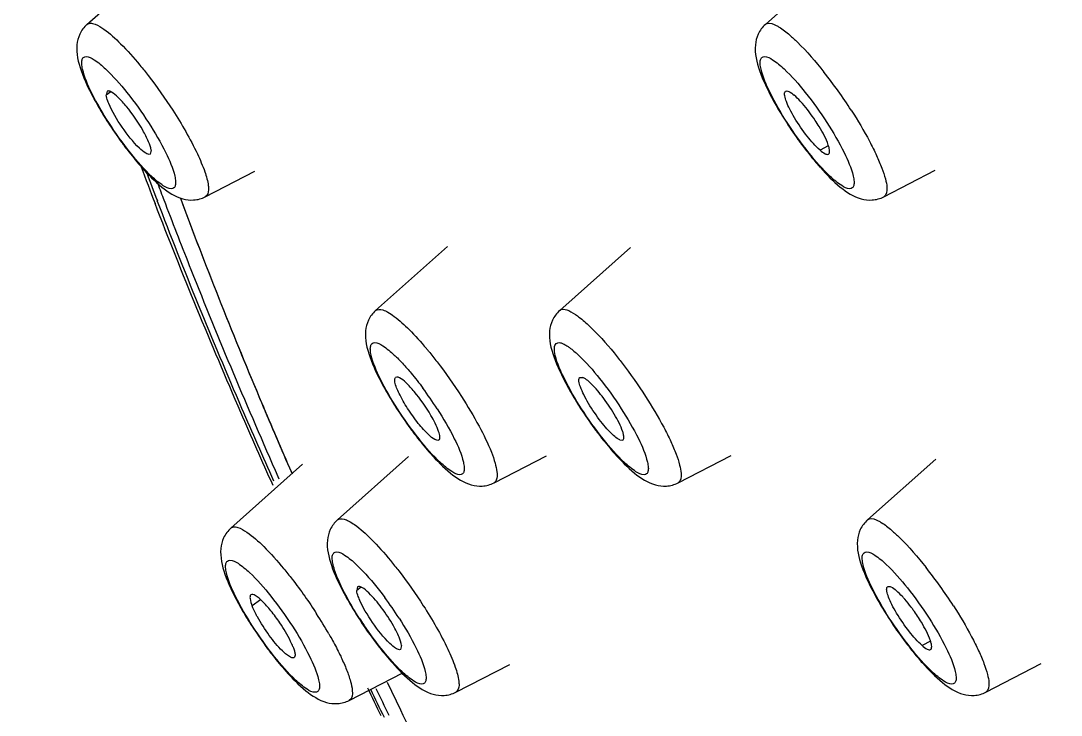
# Model space of a CAD drawing. Extents: x 11391 to 14551, y -233 to 2082.
# Drawn here: x 13433.26 to 13445.55, y 921.66 to 929.86 of the extents above; entities that cross this region are included whole.
import ezdxf

# ---------------------------------------------------------------- set-up
doc = ezdxf.new("R2010")
doc.units = 0
doc.header["$LTSCALE"] = 10
doc.header["$MEASUREMENT"] = 0
doc.layers.get('0').update_dxf_attribs({"linetype": 'CONTINUOUS'})

msp = doc.modelspace()

# ---------------------------------------------------------------- linework, layer by layer
at = {"color": 7, "linetype": 'Continuous'}
for p, q in [((13434.044, 929.819), (13434.929, 930.606)), ((13442.058, 929.819), (13442.899, 930.567)), ((13434.281, 929.029), (13434.271, 928.984)), ((13434.802, 928.335), (13434.789, 928.287)), ((13443.456, 927.784), (13444.063, 928.097)), ((13435.442, 927.784), (13436.026, 928.085)), ((13438.302, 927.196), (13437.452, 926.439)), ((13439.628, 926.44), (13440.465, 927.185)), ((13439.865, 925.651), (13439.902, 925.65)), ((13438.203, 924.912), (13438.198, 924.909)), ((13440.338, 924.912), (13440.372, 924.909)), ((13437.003, 923.968), (13437.842, 924.715)), ((13438.852, 924.406), (13439.471, 924.726)), ((13441.026, 924.406), (13441.652, 924.729)), ((13443.264, 923.968), (13444.07, 924.686)), ((13435.743, 923.871), (13436.591, 924.625)), ((13436.471, 924.508), (13436.439, 924.58)), ((13437.24, 923.179), (13437.23, 923.133)), ((13437.761, 922.484), (13437.748, 922.437)), ((13438.401, 921.933), (13439.037, 922.262)), ((13444.662, 921.933), (13445.314, 922.271)), ((13437.142, 921.837), (13437.773, 922.163)), ((13437.591, 922.051), (13437.746, 921.725))]:
    msp.add_line(p, q, dxfattribs=at)
at = {"color": 9, "linetype": 'Continuous'}
for p, q in [((13434.324, 929.022), (13434.271, 928.984)), ((13442.801, 928.387), (13442.703, 928.335)), ((13434.945, 927.766), (13434.97, 927.699)), ((13435.176, 927.697), (13435.152, 927.764)), ((13436.3, 924.48), (13436.312, 924.453)), ((13438.864, 924.414), (13438.852, 924.406)), ((13437.282, 923.172), (13437.23, 923.133)), ((13436.093, 923.024), (13435.994, 922.953)), ((13444.007, 922.537), (13443.909, 922.484))]:
    msp.add_line(p, q, dxfattribs=at)
at = {"color": 7, "linetype": 'Continuous'}
for centre, radius, start, end in [((13433.427, 891.854), 56.797, 15.2875, 81.3886), ((13437.238, 930.618), 3.535, 208.3333, 208.8576), ((13445.383, 930.689), 3.684, 208.3494, 209.7222), ((13445.915, 930.994), 4.297, 209.7352, 212.8515), ((13438.299, 931.246), 4.768, 212.8006, 216.1477), ((13446.313, 931.246), 4.768, 212.8006, 216.1477), ((13438.183, 931.159), 4.623, 216.137, 216.9614), ((13446.196, 931.159), 4.623, 216.137, 216.9614), ((13445.894, 930.93), 4.243, 216.9378, 219.1818), ((13445.291, 930.435), 3.464, 219.1372, 221.7431), ((13487.111, 947.905), 56.031, 200.657, 201.1335), ((13441.709, 927.868), 4.768, 212.8006, 216.1477), ((13443.883, 927.868), 4.768, 212.8006, 216.1477), ((13441.592, 927.781), 4.623, 216.137, 216.9614), ((13443.766, 927.781), 4.623, 216.137, 216.9614), ((13440.055, 924.69), 3.373, 207.9439, 208.3252), ((13440.196, 924.767), 3.534, 208.3263, 208.8577), ((13446.589, 924.839), 3.684, 208.3496, 209.7222), ((13439.124, 924.772), 3.747, 208.3464, 210.1168), ((13447.121, 925.144), 4.297, 209.7352, 212.8515), ((13439.683, 925.097), 4.394, 210.1243, 212.8229), ((13441.258, 925.395), 4.768, 212.8006, 216.1477), ((13447.519, 925.395), 4.768, 212.8006, 216.1477), ((13442.1, 921.67), 2.104, 31.1666, 35.8829), ((13439.999, 925.299), 4.768, 212.8006, 216.1477), ((13441.141, 925.309), 4.623, 216.137, 216.9614), ((13447.402, 925.309), 4.623, 216.137, 216.9614), ((13439.882, 925.212), 4.623, 216.137, 216.9614), ((13447.1, 925.079), 4.243, 216.9378, 219.1818), ((13446.497, 924.585), 3.464, 219.1372, 221.7431), ((13528.002, 965.8), 100.68, 205.79743, 206.00555), ((13564.631, 982.042), 140.492, 205.42514, 206.34238)]:
    msp.add_arc(centre, radius, start, end, dxfattribs=at)
at = {"color": 9, "linetype": 'Continuous'}
for centre, radius, start, end in [((13438.263, 925.713), 5.717, 32.74, 38.3066), ((13485.537, 947.119), 54.243, 200.5551, 200.9365), ((13484.709, 946.623), 53.217, 200.523, 200.753), ((13434.576, 923.064), 4.545, 39.5685, 40.1004), ((13434.443, 922.873), 4.445, 32.7897, 36.6135), ((13439.469, 919.863), 5.717, 32.74, 38.3066), ((13433.993, 920.401), 4.445, 32.7897, 36.6204), ((13432.182, 919.909), 5.443, 29.8842, 32.8068), ((13440.973, 925.201), 4.417, 212.797, 214.0469), ((13526.815, 965.102), 99.282, 205.75045, 205.96323), ((13525.605, 964.366), 97.81, 205.68165, 205.88729)]:
    msp.add_arc(centre, radius, start, end, dxfattribs=at)
for points, knots in [([(13441.932, 948.011), (13442.345, 947.949), (13443.246, 947.685), (13444.644, 947.023), (13446.214, 946.061), (13447.943, 944.805), (13449.818, 943.265), (13452.611, 940.738), (13456.316, 936.958), (13460.875, 931.752), (13465.557, 925.877), (13470.191, 919.542), (13473.16, 915.131), (13474.606, 912.887)], [0, 0, 0, 0, 0.025797, 0.057454, 0.095279, 0.139279, 0.189273, 0.244959, 0.371733, 0.515653, 0.671935, 0.835248, 1, 1, 1, 1]), ([(13439.318, 947.414), (13439.456, 947.494), (13439.765, 947.623), (13440.283, 947.708), (13440.862, 947.691), (13441.767, 947.524), (13443.051, 947.035), (13444.724, 946.104), (13446.604, 944.804), (13448.67, 943.144), (13450.901, 941.143), (13454.194, 937.917), (13458.505, 933.192), (13463.719, 926.813), (13468.924, 919.799), (13472.258, 914.871), (13473.88, 912.353)], [0, 0, 0, 0, 0.009456, 0.019614, 0.030898, 0.043615, 0.074036, 0.11174, 0.156896, 0.209337, 0.268692, 0.334441, 0.48249, 0.647493, 0.822493, 1, 1, 1, 1]), ([(13451.667, 925.812), (13450.581, 927.079), (13448.468, 929.451), (13445.331, 932.667), (13442.433, 935.314), (13440.16, 937.09), (13438.5, 938.157), (13437.424, 938.737), (13436.449, 939.141), (13435.578, 939.368), (13434.811, 939.414), (13434.147, 939.265), (13433.608, 938.909), (13433.362, 938.563), (13433.262, 938.373)], [0, 0, 0, 0, 0.208858, 0.397466, 0.562068, 0.699724, 0.757874, 0.808779, 0.852571, 0.889653, 0.920894, 0.947914, 0.973261, 1, 1, 1, 1]), ([(13436.152, 938.435), (13436.608, 938.305), (13437.592, 937.897), (13439.111, 937.015), (13440.809, 935.808), (13442.669, 934.286), (13444.672, 932.464), (13447.616, 929.549), (13449.791, 927.146), (13451.252, 925.448)], [0, 0, 0, 0, 0.07085, 0.158031, 0.261757, 0.381583, 0.516622, 0.665691, 1, 1, 1, 1]), ([(13451.21, 925.41), (13449.742, 927.113), (13447.557, 929.521), (13444.599, 932.436), (13442.593, 934.248), (13440.734, 935.753), (13439.042, 936.935), (13437.535, 937.785), (13436.56, 938.165), (13436.11, 938.278)], [0, 0, 0, 0, 0.336751, 0.486483, 0.621756, 0.741365, 0.844421, 0.930521, 1, 1, 1, 1]), ([(13444.598, 932.112), (13445.571, 931.201), (13447.563, 929.213), (13449.461, 927.136), (13450.439, 926.025)], [0, 0, 0, 0, 0.473737, 1, 1, 1, 1]), ([(13434.044, 929.819), (13434.048, 929.822), (13434.068, 929.835), (13434.093, 929.834), (13434.111, 929.83)], [0, 0, 0, 0, 0.223444, 1, 1, 1, 1]), ([(13434.111, 929.83), (13434.121, 929.828), (13434.169, 929.813), (13434.212, 929.785), (13434.245, 929.762)], [0, 0, 0, 0, 0.197727, 1, 1, 1, 1]), ([(13442.058, 929.819), (13442.064, 929.824), (13442.105, 929.845), (13442.153, 929.824), (13442.186, 929.807)], [0, 0, 0, 0, 0.19047, 1, 1, 1, 1]), ([(13434.245, 929.762), (13434.316, 929.712), (13434.464, 929.576), (13434.597, 929.426), (13434.669, 929.339)], [0, 0, 0, 0, 0.432485, 1, 1, 1, 1]), ([(13442.186, 929.807), (13442.198, 929.801), (13442.254, 929.769), (13442.305, 929.729), (13442.343, 929.695)], [0, 0, 0, 0, 0.208817, 1, 1, 1, 1]), ([(13442.343, 929.695), (13442.375, 929.668), (13442.521, 929.532), (13442.652, 929.38), (13442.749, 929.257)], [0, 0, 0, 0, 0.211162, 1, 1, 1, 1]), ([(13433.992, 929.29), (13433.987, 929.311), (13433.981, 929.348), (13433.981, 929.396), (13433.999, 929.432), (13434.022, 929.439), (13434.033, 929.439)], [0, 0, 0, 0, 0.365219, 0.631331, 0.820703, 1, 1, 1, 1]), ([(13434.033, 929.439), (13434.067, 929.44), (13434.153, 929.391), (13434.222, 929.333), (13434.264, 929.293)], [0, 0, 0, 0, 0.371508, 1, 1, 1, 1]), ([(13434.669, 929.339), (13434.703, 929.298), (13434.84, 929.126), (13434.967, 928.945), (13435.058, 928.805)], [0, 0, 0, 0, 0.241305, 1, 1, 1, 1]), ([(13442.006, 929.29), (13442.001, 929.311), (13441.994, 929.348), (13441.995, 929.396), (13442.013, 929.433), (13442.036, 929.439), (13442.047, 929.439)], [0, 0, 0, 0, 0.365131, 0.631135, 0.820486, 1, 1, 1, 1]), ([(13442.047, 929.439), (13442.081, 929.44), (13442.167, 929.391), (13442.236, 929.333), (13442.278, 929.293)], [0, 0, 0, 0, 0.371634, 1, 1, 1, 1]), ([(13434.302, 928.659), (13434.228, 928.773), (13434.111, 928.976), (13434.014, 929.193), (13433.992, 929.29)], [0, 0, 0, 0, 0.578658, 1, 1, 1, 1]), ([(13434.264, 929.293), (13434.355, 929.208), (13434.534, 929.003), (13434.692, 928.782), (13434.771, 928.659)], [0, 0, 0, 0, 0.46033, 1, 1, 1, 1]), ([(13442.315, 928.659), (13442.242, 928.773), (13442.124, 928.977), (13442.028, 929.194), (13442.006, 929.29)], [0, 0, 0, 0, 0.578747, 1, 1, 1, 1]), ([(13442.278, 929.293), (13442.369, 929.208), (13442.548, 929.003), (13442.706, 928.782), (13442.785, 928.659)], [0, 0, 0, 0, 0.460312, 1, 1, 1, 1]), ([(13435.058, 928.805), (13435.164, 928.64), (13435.303, 928.402), (13435.433, 928.099), (13435.47, 927.97), (13435.477, 927.915)], [0, 0, 0, 0, 0.596653, 0.829623, 1, 1, 1, 1]), ([(13443.072, 928.805), (13443.148, 928.686), (13443.253, 928.511), (13443.369, 928.279), (13443.432, 928.132), (13443.474, 928.003), (13443.499, 927.895), (13443.49, 927.801), (13443.456, 927.784)], [0, 0, 0, 0, 0.376852, 0.543141, 0.687778, 0.806865, 0.897772, 1, 1, 1, 1]), ([(13434.81, 928.023), (13434.719, 928.108), (13434.54, 928.314), (13434.381, 928.536), (13434.302, 928.659)], [0, 0, 0, 0, 0.459871, 1, 1, 1, 1]), ([(13434.771, 928.659), (13434.845, 928.544), (13434.963, 928.341), (13435.059, 928.123), (13435.081, 928.026)], [0, 0, 0, 0, 0.579316, 1, 1, 1, 1]), ([(13442.823, 928.024), (13442.732, 928.11), (13442.553, 928.315), (13442.395, 928.536), (13442.315, 928.659)], [0, 0, 0, 0, 0.460287, 1, 1, 1, 1]), ([(13442.785, 928.659), (13442.858, 928.545), (13442.976, 928.342), (13443.072, 928.126), (13443.094, 928.029)], [0, 0, 0, 0, 0.578288, 1, 1, 1, 1]), ([(13435.041, 927.879), (13435.007, 927.878), (13434.921, 927.926), (13434.852, 927.983), (13434.81, 928.023)], [0, 0, 0, 0, 0.371292, 1, 1, 1, 1]), ([(13435.081, 928.026), (13435.086, 928.006), (13435.092, 927.969), (13435.091, 927.921), (13435.074, 927.886), (13435.051, 927.879), (13435.041, 927.879)], [0, 0, 0, 0, 0.364385, 0.630372, 0.820329, 1, 1, 1, 1]), ([(13443.055, 927.879), (13443.02, 927.878), (13442.934, 927.926), (13442.865, 927.985), (13442.823, 928.024)], [0, 0, 0, 0, 0.370657, 1, 1, 1, 1]), ([(13443.094, 928.029), (13443.099, 928.008), (13443.106, 927.971), (13443.105, 927.923), (13443.088, 927.886), (13443.065, 927.879), (13443.055, 927.879)], [0, 0, 0, 0, 0.365536, 0.632271, 0.821918, 1, 1, 1, 1]), ([(13435.477, 927.915), (13435.479, 927.899), (13435.483, 927.855), (13435.469, 927.798), (13435.442, 927.784)], [0, 0, 0, 0, 0.343028, 1, 1, 1, 1]), ([(13436.25, 924.427), (13436.123, 924.712), (13435.643, 925.807), (13435.19, 926.912), (13434.875, 927.737)], [0, 0, 0, 0, 0.261354, 1, 1, 1, 1]), ([(13434.97, 927.699), (13435.069, 927.44), (13435.49, 926.358), (13435.942, 925.289), (13436.3, 924.48)], [0, 0, 0, 0, 0.238537, 1, 1, 1, 1]), ([(13436.463, 924.526), (13436.343, 924.799), (13435.894, 925.848), (13435.47, 926.908), (13435.176, 927.697)], [0, 0, 0, 0, 0.261766, 1, 1, 1, 1]), ([(13437.453, 926.44), (13437.474, 926.459), (13437.536, 926.454), (13437.605, 926.418), (13437.649, 926.388), (13437.672, 926.371)], [0, 0, 0, 0, 0.3511, 0.633743, 1, 1, 1, 1]), ([(13437.672, 926.371), (13437.736, 926.324), (13437.868, 926.202), (13437.988, 926.069), (13438.053, 925.992)], [0, 0, 0, 0, 0.439551, 1, 1, 1, 1]), ([(13439.628, 926.44), (13439.633, 926.445), (13439.666, 926.464), (13439.707, 926.451), (13439.734, 926.439)], [0, 0, 0, 0, 0.201377, 1, 1, 1, 1]), ([(13439.734, 926.439), (13439.771, 926.423), (13439.853, 926.37), (13440.04, 926.209), (13440.176, 926.055), (13440.271, 925.939)], [0, 0, 0, 0, 0.166105, 0.39396, 1, 1, 1, 1]), ([(13437.401, 925.912), (13437.396, 925.933), (13437.39, 925.969), (13437.391, 926.018), (13437.408, 926.054), (13437.432, 926.061), (13437.442, 926.061)], [0, 0, 0, 0, 0.365219, 0.631331, 0.820703, 1, 1, 1, 1]), ([(13437.442, 926.061), (13437.476, 926.062), (13437.563, 926.013), (13437.631, 925.955), (13437.674, 925.915)], [0, 0, 0, 0, 0.371508, 1, 1, 1, 1]), ([(13439.576, 925.911), (13439.569, 925.94), (13439.559, 925.986), (13439.574, 926.048), (13439.609, 926.063), (13439.639, 926.06), (13439.674, 926.047), (13439.698, 926.033), (13439.712, 926.025)], [0, 0, 0, 0, 0.322668, 0.51674, 0.599826, 0.700959, 0.83281, 1, 1, 1, 1]), ([(13439.712, 926.025), (13439.722, 926.018), (13439.77, 925.985), (13439.814, 925.947), (13439.848, 925.916)], [0, 0, 0, 0, 0.21242, 1, 1, 1, 1]), ([(13437.711, 925.281), (13437.637, 925.395), (13437.52, 925.598), (13437.424, 925.815), (13437.401, 925.912)], [0, 0, 0, 0, 0.578658, 1, 1, 1, 1]), ([(13437.674, 925.915), (13437.686, 925.904), (13437.739, 925.852), (13437.789, 925.798), (13437.826, 925.755)], [0, 0, 0, 0, 0.229446, 1, 1, 1, 1]), ([(13438.08, 925.959), (13438.113, 925.918), (13438.25, 925.747), (13438.377, 925.567), (13438.467, 925.427)], [0, 0, 0, 0, 0.241368, 1, 1, 1, 1]), ([(13439.885, 925.281), (13439.812, 925.395), (13439.695, 925.598), (13439.598, 925.814), (13439.576, 925.911)], [0, 0, 0, 0, 0.578288, 1, 1, 1, 1]), ([(13439.848, 925.916), (13439.939, 925.83), (13440.118, 925.625), (13440.276, 925.404), (13440.355, 925.281)], [0, 0, 0, 0, 0.460287, 1, 1, 1, 1]), ([(13440.271, 925.939), (13440.303, 925.899), (13440.434, 925.734), (13440.555, 925.561), (13440.642, 925.427)], [0, 0, 0, 0, 0.242369, 1, 1, 1, 1]), ([(13437.826, 925.755), (13437.842, 925.738), (13437.906, 925.663), (13437.967, 925.585), (13438.012, 925.525)], [0, 0, 0, 0, 0.23837, 1, 1, 1, 1]), ([(13438.467, 925.427), (13438.541, 925.312), (13438.669, 925.097), (13438.799, 924.832), (13438.864, 924.649), (13438.888, 924.546), (13438.892, 924.469), (13438.877, 924.426), (13438.864, 924.414)], [0, 0, 0, 0, 0.365895, 0.671925, 0.791951, 0.886107, 0.953962, 1, 1, 1, 1]), ([(13440.642, 925.427), (13440.718, 925.308), (13440.823, 925.133), (13440.939, 924.901), (13441.002, 924.754), (13441.044, 924.625), (13441.069, 924.517), (13441.06, 924.423), (13441.026, 924.406)], [0, 0, 0, 0, 0.376851, 0.543135, 0.687782, 0.80686, 0.89777, 1, 1, 1, 1]), ([(13438.218, 924.646), (13438.127, 924.732), (13437.948, 924.937), (13437.79, 925.158), (13437.711, 925.281)], [0, 0, 0, 0, 0.460312, 1, 1, 1, 1]), ([(13438.18, 925.281), (13438.254, 925.167), (13438.372, 924.963), (13438.468, 924.746), (13438.49, 924.65)], [0, 0, 0, 0, 0.578747, 1, 1, 1, 1]), ([(13440.393, 924.646), (13440.302, 924.732), (13440.123, 924.937), (13439.965, 925.158), (13439.885, 925.281)], [0, 0, 0, 0, 0.460287, 1, 1, 1, 1]), ([(13440.355, 925.281), (13440.428, 925.167), (13440.546, 924.964), (13440.642, 924.747), (13440.664, 924.651)], [0, 0, 0, 0, 0.578288, 1, 1, 1, 1]), ([(13438.49, 924.65), (13438.495, 924.629), (13438.501, 924.592), (13438.501, 924.543), (13438.483, 924.507), (13438.46, 924.501), (13438.449, 924.501)], [0, 0, 0, 0, 0.365131, 0.631135, 0.820486, 1, 1, 1, 1]), ([(13440.664, 924.651), (13440.669, 924.63), (13440.676, 924.593), (13440.675, 924.544), (13440.658, 924.508), (13440.635, 924.501), (13440.625, 924.501)], [0, 0, 0, 0, 0.365536, 0.632271, 0.821918, 1, 1, 1, 1]), ([(13438.449, 924.501), (13438.415, 924.5), (13438.329, 924.549), (13438.26, 924.607), (13438.218, 924.646)], [0, 0, 0, 0, 0.371634, 1, 1, 1, 1]), ([(13440.625, 924.501), (13440.59, 924.5), (13440.504, 924.548), (13440.435, 924.606), (13440.393, 924.646)], [0, 0, 0, 0, 0.370657, 1, 1, 1, 1]), ([(13437.003, 923.968), (13437.022, 923.986), (13437.078, 923.983), (13437.142, 923.952), (13437.183, 923.927), (13437.204, 923.912)], [0, 0, 0, 0, 0.357859, 0.638307, 1, 1, 1, 1]), ([(13443.264, 923.968), (13443.27, 923.974), (13443.311, 923.995), (13443.359, 923.973), (13443.391, 923.957)], [0, 0, 0, 0, 0.19047, 1, 1, 1, 1]), ([(13443.391, 923.957), (13443.403, 923.951), (13443.46, 923.919), (13443.511, 923.878), (13443.549, 923.845)], [0, 0, 0, 0, 0.208817, 1, 1, 1, 1]), ([(13435.743, 923.871), (13435.747, 923.874), (13435.763, 923.886), (13435.785, 923.887), (13435.8, 923.885)], [0, 0, 0, 0, 0.230019, 1, 1, 1, 1]), ([(13435.8, 923.885), (13435.809, 923.884), (13435.857, 923.872), (13435.899, 923.846), (13435.931, 923.824)], [0, 0, 0, 0, 0.194816, 1, 1, 1, 1]), ([(13435.931, 923.824), (13436.004, 923.775), (13436.156, 923.636), (13436.293, 923.483), (13436.367, 923.393)], [0, 0, 0, 0, 0.428307, 1, 1, 1, 1]), ([(13437.204, 923.912), (13437.275, 923.862), (13437.423, 923.726), (13437.555, 923.576), (13437.628, 923.489)], [0, 0, 0, 0, 0.432502, 1, 1, 1, 1]), ([(13443.549, 923.845), (13443.581, 923.818), (13443.727, 923.682), (13443.858, 923.53), (13443.955, 923.406)], [0, 0, 0, 0, 0.211161, 1, 1, 1, 1]), ([(13436.951, 923.44), (13436.946, 923.461), (13436.94, 923.497), (13436.94, 923.546), (13436.958, 923.582), (13436.981, 923.589), (13436.992, 923.589)], [0, 0, 0, 0, 0.365131, 0.631135, 0.820486, 1, 1, 1, 1]), ([(13436.992, 923.589), (13437.026, 923.589), (13437.112, 923.541), (13437.181, 923.483), (13437.223, 923.443)], [0, 0, 0, 0, 0.371634, 1, 1, 1, 1]), ([(13443.212, 923.439), (13443.207, 923.46), (13443.2, 923.497), (13443.201, 923.546), (13443.219, 923.582), (13443.242, 923.589), (13443.252, 923.589)], [0, 0, 0, 0, 0.365219, 0.631331, 0.820703, 1, 1, 1, 1]), ([(13443.252, 923.589), (13443.287, 923.589), (13443.373, 923.541), (13443.442, 923.483), (13443.484, 923.443)], [0, 0, 0, 0, 0.371508, 1, 1, 1, 1]), ([(13435.691, 923.343), (13435.686, 923.364), (13435.68, 923.401), (13435.681, 923.449), (13435.698, 923.485), (13435.722, 923.492), (13435.732, 923.492)], [0, 0, 0, 0, 0.365131, 0.631135, 0.820486, 1, 1, 1, 1]), ([(13435.732, 923.492), (13435.766, 923.493), (13435.853, 923.444), (13435.921, 923.386), (13435.964, 923.346)], [0, 0, 0, 0, 0.371634, 1, 1, 1, 1]), ([(13437.116, 923.052), (13437.077, 923.122), (13437.014, 923.248), (13436.964, 923.381), (13436.951, 923.44)], [0, 0, 0, 0, 0.570203, 1, 1, 1, 1]), ([(13437.223, 923.443), (13437.25, 923.417), (13437.372, 923.295), (13437.48, 923.161), (13437.561, 923.053)], [0, 0, 0, 0, 0.217191, 1, 1, 1, 1]), ([(13437.628, 923.489), (13437.662, 923.448), (13437.799, 923.276), (13437.926, 923.095), (13438.017, 922.955)], [0, 0, 0, 0, 0.241287, 1, 1, 1, 1]), ([(13443.521, 922.809), (13443.448, 922.923), (13443.33, 923.126), (13443.234, 923.343), (13443.212, 923.439)], [0, 0, 0, 0, 0.578658, 1, 1, 1, 1]), ([(13443.484, 923.443), (13443.575, 923.358), (13443.754, 923.152), (13443.912, 922.932), (13443.991, 922.809)], [0, 0, 0, 0, 0.46033, 1, 1, 1, 1]), ([(13436.001, 922.712), (13435.927, 922.826), (13435.81, 923.029), (13435.713, 923.246), (13435.691, 923.343)], [0, 0, 0, 0, 0.578747, 1, 1, 1, 1]), ([(13435.964, 923.346), (13436.055, 923.261), (13436.233, 923.056), (13436.391, 922.835), (13436.471, 922.712)], [0, 0, 0, 0, 0.460312, 1, 1, 1, 1]), ([(13436.367, 923.393), (13436.401, 923.352), (13436.539, 923.18), (13436.667, 922.999), (13436.757, 922.858)], [0, 0, 0, 0, 0.241222, 1, 1, 1, 1]), ([(13437.261, 922.809), (13437.247, 922.829), (13437.197, 922.909), (13437.149, 922.99), (13437.116, 923.052)], [0, 0, 0, 0, 0.257393, 1, 1, 1, 1]), ([(13438.017, 922.955), (13438.123, 922.789), (13438.262, 922.552), (13438.391, 922.249), (13438.429, 922.12), (13438.436, 922.064)], [0, 0, 0, 0, 0.596653, 0.829624, 1, 1, 1, 1]), ([(13444.278, 922.955), (13444.354, 922.836), (13444.459, 922.66), (13444.575, 922.429), (13444.638, 922.281), (13444.68, 922.152), (13444.705, 922.045), (13444.696, 921.951), (13444.662, 921.933)], [0, 0, 0, 0, 0.376852, 0.543141, 0.687778, 0.806865, 0.897772, 1, 1, 1, 1]), ([(13437.73, 922.809), (13437.804, 922.694), (13437.921, 922.491), (13438.018, 922.274), (13438.04, 922.178)], [0, 0, 0, 0, 0.578747, 1, 1, 1, 1]), ([(13444.028, 922.174), (13443.937, 922.26), (13443.759, 922.465), (13443.601, 922.686), (13443.521, 922.809)], [0, 0, 0, 0, 0.46033, 1, 1, 1, 1]), ([(13443.991, 922.809), (13444.064, 922.694), (13444.182, 922.491), (13444.278, 922.274), (13444.301, 922.178)], [0, 0, 0, 0, 0.578658, 1, 1, 1, 1]), ([(13436.508, 922.077), (13436.417, 922.163), (13436.238, 922.368), (13436.08, 922.589), (13436.001, 922.712)], [0, 0, 0, 0, 0.460312, 1, 1, 1, 1]), ([(13436.471, 922.712), (13436.544, 922.598), (13436.662, 922.394), (13436.758, 922.177), (13436.78, 922.081)], [0, 0, 0, 0, 0.578747, 1, 1, 1, 1]), ([(13437.767, 922.174), (13437.687, 922.249), (13437.528, 922.429), (13437.386, 922.621), (13437.314, 922.728)], [0, 0, 0, 0, 0.458693, 1, 1, 1, 1]), ([(13436.902, 922.621), (13436.913, 922.602), (13436.954, 922.528), (13436.994, 922.453), (13437.022, 922.396)], [0, 0, 0, 0, 0.260711, 1, 1, 1, 1]), ([(13437.022, 922.396), (13437.03, 922.379), (13437.062, 922.313), (13437.091, 922.247), (13437.111, 922.197)], [0, 0, 0, 0, 0.267639, 1, 1, 1, 1]), ([(13437.111, 922.197), (13437.128, 922.152), (13437.156, 922.07), (13437.184, 921.956), (13437.178, 921.855), (13437.142, 921.837)], [0, 0, 0, 0, 0.382944, 0.676059, 1, 1, 1, 1]), ([(13436.739, 921.932), (13436.705, 921.931), (13436.619, 921.98), (13436.55, 922.038), (13436.508, 922.077)], [0, 0, 0, 0, 0.371634, 1, 1, 1, 1]), ([(13436.78, 922.081), (13436.785, 922.06), (13436.792, 922.023), (13436.791, 921.975), (13436.773, 921.938), (13436.75, 921.932), (13436.739, 921.932)], [0, 0, 0, 0, 0.365131, 0.631135, 0.820486, 1, 1, 1, 1]), ([(13437.999, 922.028), (13437.965, 922.028), (13437.878, 922.076), (13437.81, 922.135), (13437.767, 922.174)], [0, 0, 0, 0, 0.371634, 1, 1, 1, 1]), ([(13438.04, 922.178), (13438.045, 922.157), (13438.051, 922.12), (13438.05, 922.071), (13438.033, 922.035), (13438.009, 922.029), (13437.999, 922.028)], [0, 0, 0, 0, 0.365131, 0.631135, 0.820486, 1, 1, 1, 1]), ([(13444.26, 922.028), (13444.225, 922.028), (13444.139, 922.076), (13444.07, 922.135), (13444.028, 922.174)], [0, 0, 0, 0, 0.371508, 1, 1, 1, 1]), ([(13444.301, 922.178), (13444.305, 922.157), (13444.312, 922.12), (13444.311, 922.071), (13444.294, 922.035), (13444.27, 922.029), (13444.26, 922.028)], [0, 0, 0, 0, 0.365219, 0.631331, 0.820703, 1, 1, 1, 1]), ([(13438.436, 922.064), (13438.438, 922.048), (13438.442, 922.004), (13438.428, 921.947), (13438.401, 921.933)], [0, 0, 0, 0, 0.343027, 1, 1, 1, 1])]:
    msp.add_open_spline(points, degree=3, knots=knots, dxfattribs=at)
at = {"color": 7, "linetype": 'Continuous'}
for points, knots in [([(13436.099, 938.194), (13436.527, 938.105), (13437.47, 937.764), (13438.943, 936.961), (13440.623, 935.809), (13442.485, 934.319), (13444.506, 932.507), (13447.5, 929.568), (13449.712, 927.133), (13451.2, 925.408)], [0, 0, 0, 0, 0.065562, 0.149211, 0.251204, 0.370773, 0.506885, 0.658224, 1, 1, 1, 1]), ([(13434.044, 929.819), (13434.008, 929.787), (13433.952, 929.711), (13433.93, 929.62), (13433.925, 929.577)], [0, 0, 0, 0, 0.523602, 1, 1, 1, 1]), ([(13442.058, 929.819), (13442.022, 929.787), (13441.966, 929.711), (13441.943, 929.62), (13441.939, 929.577)], [0, 0, 0, 0, 0.523602, 1, 1, 1, 1]), ([(13433.925, 929.577), (13433.916, 929.476), (13433.97, 929.249), (13434.069, 929.048), (13434.127, 928.94)], [0, 0, 0, 0, 0.453708, 1, 1, 1, 1]), ([(13441.939, 929.577), (13441.929, 929.476), (13441.984, 929.249), (13442.083, 929.048), (13442.141, 928.94)], [0, 0, 0, 0, 0.453687, 1, 1, 1, 1]), ([(13434.301, 928.886), (13434.297, 928.895), (13434.284, 928.927), (13434.274, 928.96), (13434.271, 928.984)], [0, 0, 0, 0, 0.299301, 1, 1, 1, 1]), ([(13434.332, 929.021), (13434.327, 929.024), (13434.312, 929.032), (13434.29, 929.036), (13434.281, 929.029)], [0, 0, 0, 0, 0.344193, 1, 1, 1, 1]), ([(13434.704, 928.569), (13434.648, 928.668), (13434.555, 928.803), (13434.424, 928.948), (13434.362, 929.004), (13434.332, 929.021)], [0, 0, 0, 0, 0.57857, 0.826183, 1, 1, 1, 1]), ([(13442.402, 928.717), (13442.382, 928.75), (13442.347, 928.812), (13442.307, 928.899), (13442.287, 928.966), (13442.282, 929.006), (13442.288, 929.019)], [0, 0, 0, 0, 0.356583, 0.651533, 0.867974, 1, 1, 1, 1]), ([(13442.295, 929.029), (13442.305, 929.037), (13442.351, 929.024), (13442.378, 929), (13442.398, 928.983)], [0, 0, 0, 0, 0.336595, 1, 1, 1, 1]), ([(13442.494, 928.885), (13442.486, 928.895), (13442.455, 928.929), (13442.423, 928.962), (13442.398, 928.983)], [0, 0, 0, 0, 0.278515, 1, 1, 1, 1]), ([(13434.142, 928.911), (13434.154, 928.891), (13434.201, 928.807), (13434.252, 928.724), (13434.291, 928.663)], [0, 0, 0, 0, 0.243148, 1, 1, 1, 1]), ([(13434.663, 928.359), (13434.585, 928.433), (13434.454, 928.603), (13434.342, 928.787), (13434.301, 928.886)], [0, 0, 0, 0, 0.499372, 1, 1, 1, 1]), ([(13442.692, 928.612), (13442.677, 928.637), (13442.617, 928.732), (13442.549, 928.822), (13442.494, 928.885)], [0, 0, 0, 0, 0.254305, 1, 1, 1, 1]), ([(13442.703, 928.335), (13442.647, 928.383), (13442.54, 928.507), (13442.447, 928.641), (13442.402, 928.717)], [0, 0, 0, 0, 0.454363, 1, 1, 1, 1]), ([(13442.803, 928.287), (13442.814, 928.293), (13442.818, 928.322), (13442.812, 928.357), (13442.782, 928.46), (13442.734, 928.543), (13442.692, 928.612)], [0, 0, 0, 0, 0.104709, 0.194941, 0.312003, 1, 1, 1, 1]), ([(13434.802, 928.335), (13434.797, 928.369), (13434.767, 928.45), (13434.729, 928.525), (13434.704, 928.569)], [0, 0, 0, 0, 0.4085, 1, 1, 1, 1]), ([(13434.488, 928.38), (13434.505, 928.357), (13434.571, 928.272), (13434.64, 928.189), (13434.693, 928.129)], [0, 0, 0, 0, 0.259605, 1, 1, 1, 1]), ([(13434.789, 928.287), (13434.774, 928.28), (13434.72, 928.306), (13434.687, 928.337), (13434.663, 928.359)], [0, 0, 0, 0, 0.336361, 1, 1, 1, 1]), ([(13442.703, 928.335), (13442.722, 928.319), (13442.749, 928.296), (13442.791, 928.281), (13442.803, 928.287)], [0, 0, 0, 0, 0.650172, 1, 1, 1, 1]), ([(13434.693, 928.129), (13434.766, 928.047), (13434.908, 927.901), (13435.084, 927.785), (13435.175, 927.76)], [0, 0, 0, 0, 0.539944, 1, 1, 1, 1]), ([(13442.707, 928.129), (13442.78, 928.047), (13442.921, 927.901), (13443.098, 927.785), (13443.188, 927.76)], [0, 0, 0, 0, 0.539944, 1, 1, 1, 1]), ([(13436.439, 924.58), (13436.32, 924.854), (13435.871, 925.902), (13435.449, 926.961), (13435.156, 927.75)], [0, 0, 0, 0, 0.261666, 1, 1, 1, 1]), ([(13435.175, 927.76), (13435.216, 927.748), (13435.309, 927.737), (13435.4, 927.762), (13435.442, 927.784)], [0, 0, 0, 0, 0.476393, 1, 1, 1, 1]), ([(13443.188, 927.76), (13443.23, 927.748), (13443.323, 927.737), (13443.414, 927.762), (13443.456, 927.784)], [0, 0, 0, 0, 0.476393, 1, 1, 1, 1]), ([(13436.242, 924.374), (13436.114, 924.661), (13435.628, 925.762), (13435.169, 926.874), (13434.848, 927.704)], [0, 0, 0, 0, 0.260808, 1, 1, 1, 1]), ([(13437.453, 926.44), (13437.418, 926.409), (13437.362, 926.332), (13437.339, 926.242), (13437.335, 926.199)], [0, 0, 0, 0, 0.523602, 1, 1, 1, 1]), ([(13439.628, 926.44), (13439.592, 926.409), (13439.536, 926.332), (13439.513, 926.242), (13439.509, 926.199)], [0, 0, 0, 0, 0.523602, 1, 1, 1, 1]), ([(13437.335, 926.199), (13437.325, 926.097), (13437.38, 925.871), (13437.478, 925.67), (13437.536, 925.562)], [0, 0, 0, 0, 0.453736, 1, 1, 1, 1]), ([(13439.509, 926.199), (13439.499, 926.097), (13439.554, 925.871), (13439.652, 925.67), (13439.711, 925.562)], [0, 0, 0, 0, 0.45374, 1, 1, 1, 1]), ([(13437.682, 925.596), (13437.681, 925.602), (13437.679, 925.619), (13437.68, 925.641), (13437.689, 925.65)], [0, 0, 0, 0, 0.339338, 1, 1, 1, 1]), ([(13437.734, 925.647), (13437.729, 925.649), (13437.715, 925.655), (13437.696, 925.657), (13437.689, 925.65)], [0, 0, 0, 0, 0.338439, 1, 1, 1, 1]), ([(13438.107, 925.202), (13438.049, 925.301), (13437.956, 925.436), (13437.825, 925.579), (13437.763, 925.633), (13437.734, 925.647)], [0, 0, 0, 0, 0.587956, 0.833698, 1, 1, 1, 1]), ([(13440.264, 924.964), (13440.209, 925.013), (13440.104, 925.137), (13439.99, 925.302), (13439.914, 925.441), (13439.875, 925.529), (13439.854, 925.594), (13439.853, 925.635), (13439.86, 925.646)], [0, 0, 0, 0, 0.273736, 0.596173, 0.742256, 0.86322, 0.950177, 1, 1, 1, 1]), ([(13439.86, 925.646), (13439.861, 925.647), (13439.862, 925.649), (13439.864, 925.65), (13439.865, 925.651)], [0, 0, 0, 0, 0.508603, 1, 1, 1, 1]), ([(13439.981, 925.593), (13439.974, 925.6), (13439.949, 925.621), (13439.923, 925.641), (13439.902, 925.65)], [0, 0, 0, 0, 0.30586, 1, 1, 1, 1]), ([(13437.536, 925.562), (13437.549, 925.539), (13437.601, 925.445), (13437.657, 925.353), (13437.701, 925.285)], [0, 0, 0, 0, 0.241699, 1, 1, 1, 1]), ([(13438.082, 924.971), (13438.037, 925.013), (13437.948, 925.115), (13437.83, 925.279), (13437.737, 925.442), (13437.69, 925.549), (13437.682, 925.596)], [0, 0, 0, 0, 0.247176, 0.53849, 0.809692, 1, 1, 1, 1]), ([(13439.711, 925.562), (13439.723, 925.539), (13439.775, 925.445), (13439.831, 925.353), (13439.875, 925.285)], [0, 0, 0, 0, 0.241697, 1, 1, 1, 1]), ([(13440.273, 925.216), (13440.229, 925.29), (13440.139, 925.421), (13440.036, 925.544), (13439.981, 925.593)], [0, 0, 0, 0, 0.538163, 1, 1, 1, 1]), ([(13438.203, 924.912), (13438.212, 924.92), (13438.214, 924.959), (13438.185, 925.057), (13438.142, 925.141), (13438.107, 925.202)], [0, 0, 0, 0, 0.115427, 0.324893, 1, 1, 1, 1]), ([(13440.373, 924.909), (13440.383, 924.914), (13440.389, 924.94), (13440.383, 924.973), (13440.356, 925.07), (13440.312, 925.149), (13440.273, 925.216)], [0, 0, 0, 0, 0.104981, 0.193857, 0.309965, 1, 1, 1, 1]), ([(13437.898, 925.002), (13437.915, 924.979), (13437.98, 924.894), (13438.049, 924.81), (13438.103, 924.751)], [0, 0, 0, 0, 0.259605, 1, 1, 1, 1]), ([(13438.198, 924.909), (13438.185, 924.902), (13438.135, 924.924), (13438.104, 924.951), (13438.082, 924.971)], [0, 0, 0, 0, 0.340577, 1, 1, 1, 1]), ([(13440.072, 925.002), (13440.089, 924.979), (13440.155, 924.894), (13440.224, 924.81), (13440.277, 924.751)], [0, 0, 0, 0, 0.259605, 1, 1, 1, 1]), ([(13440.338, 924.912), (13440.333, 924.914), (13440.306, 924.928), (13440.282, 924.948), (13440.264, 924.964)], [0, 0, 0, 0, 0.194824, 1, 1, 1, 1]), ([(13438.103, 924.751), (13438.176, 924.669), (13438.317, 924.522), (13438.494, 924.407), (13438.584, 924.382)], [0, 0, 0, 0, 0.539944, 1, 1, 1, 1]), ([(13440.277, 924.751), (13440.35, 924.669), (13440.491, 924.522), (13440.668, 924.407), (13440.758, 924.382)], [0, 0, 0, 0, 0.539944, 1, 1, 1, 1]), ([(13438.584, 924.382), (13438.626, 924.37), (13438.718, 924.359), (13438.809, 924.384), (13438.852, 924.406)], [0, 0, 0, 0, 0.476393, 1, 1, 1, 1]), ([(13440.758, 924.382), (13440.8, 924.37), (13440.893, 924.359), (13440.984, 924.384), (13441.026, 924.406)], [0, 0, 0, 0, 0.476393, 1, 1, 1, 1]), ([(13437.003, 923.968), (13436.967, 923.936), (13436.911, 923.86), (13436.889, 923.77), (13436.884, 923.727)], [0, 0, 0, 0, 0.523602, 1, 1, 1, 1]), ([(13443.264, 923.968), (13443.228, 923.936), (13443.172, 923.86), (13443.149, 923.77), (13443.145, 923.727)], [0, 0, 0, 0, 0.523602, 1, 1, 1, 1]), ([(13435.743, 923.871), (13435.708, 923.84), (13435.652, 923.763), (13435.629, 923.673), (13435.625, 923.63)], [0, 0, 0, 0, 0.523602, 1, 1, 1, 1]), ([(13436.884, 923.727), (13436.875, 923.628), (13436.926, 923.409), (13437.02, 923.214), (13437.075, 923.11)], [0, 0, 0, 0, 0.456059, 1, 1, 1, 1]), ([(13443.145, 923.727), (13443.135, 923.625), (13443.19, 923.398), (13443.288, 923.197), (13443.347, 923.089)], [0, 0, 0, 0, 0.453685, 1, 1, 1, 1]), ([(13435.625, 923.63), (13435.615, 923.528), (13435.67, 923.302), (13435.768, 923.101), (13435.826, 922.993)], [0, 0, 0, 0, 0.45376, 1, 1, 1, 1]), ([(13437.373, 923.105), (13437.348, 923.13), (13437.315, 923.162), (13437.253, 923.189), (13437.24, 923.179)], [0, 0, 0, 0, 0.67723, 1, 1, 1, 1]), ([(13443.501, 923.178), (13443.511, 923.186), (13443.557, 923.174), (13443.584, 923.15), (13443.603, 923.133)], [0, 0, 0, 0, 0.336172, 1, 1, 1, 1]), ([(13435.98, 923.082), (13435.968, 923.073), (13435.969, 923.019), (13435.984, 922.98), (13435.994, 922.953)], [0, 0, 0, 0, 0.337259, 1, 1, 1, 1]), ([(13436.322, 922.752), (13436.289, 922.801), (13436.225, 922.889), (13436.124, 923), (13436.055, 923.065), (13435.994, 923.093), (13435.98, 923.082)], [0, 0, 0, 0, 0.364381, 0.678598, 0.8956, 1, 1, 1, 1]), ([(13437.101, 923.061), (13437.113, 923.04), (13437.16, 922.956), (13437.211, 922.874), (13437.25, 922.812)], [0, 0, 0, 0, 0.243148, 1, 1, 1, 1]), ([(13437.26, 923.035), (13437.256, 923.045), (13437.243, 923.076), (13437.233, 923.109), (13437.23, 923.133)], [0, 0, 0, 0, 0.299302, 1, 1, 1, 1]), ([(13437.664, 922.716), (13437.622, 922.79), (13437.532, 922.926), (13437.428, 923.052), (13437.373, 923.105)], [0, 0, 0, 0, 0.527189, 1, 1, 1, 1]), ([(13443.608, 922.867), (13443.588, 922.9), (13443.553, 922.962), (13443.513, 923.049), (13443.493, 923.115), (13443.488, 923.156), (13443.494, 923.169)], [0, 0, 0, 0, 0.356586, 0.651536, 0.867977, 1, 1, 1, 1]), ([(13443.703, 923.032), (13443.694, 923.042), (13443.663, 923.077), (13443.629, 923.111), (13443.603, 923.133)], [0, 0, 0, 0, 0.279069, 1, 1, 1, 1]), ([(13436.057, 922.823), (13436.05, 922.834), (13436.028, 922.877), (13436.007, 922.92), (13435.994, 922.953)], [0, 0, 0, 0, 0.275513, 1, 1, 1, 1]), ([(13437.622, 922.509), (13437.544, 922.582), (13437.413, 922.753), (13437.301, 922.936), (13437.26, 923.035)], [0, 0, 0, 0, 0.499374, 1, 1, 1, 1]), ([(13443.804, 922.903), (13443.796, 922.915), (13443.764, 922.958), (13443.73, 923.001), (13443.703, 923.032)], [0, 0, 0, 0, 0.259576, 1, 1, 1, 1]), ([(13436.352, 922.421), (13436.295, 922.477), (13436.19, 922.607), (13436.099, 922.747), (13436.057, 922.823)], [0, 0, 0, 0, 0.478548, 1, 1, 1, 1]), ([(13443.909, 922.484), (13443.853, 922.532), (13443.746, 922.657), (13443.653, 922.791), (13443.608, 922.867)], [0, 0, 0, 0, 0.454362, 1, 1, 1, 1]), ([(13436.477, 922.471), (13436.469, 922.492), (13436.425, 922.59), (13436.37, 922.682), (13436.322, 922.752)], [0, 0, 0, 0, 0.211802, 1, 1, 1, 1]), ([(13437.761, 922.484), (13437.756, 922.518), (13437.727, 922.598), (13437.689, 922.673), (13437.664, 922.716)], [0, 0, 0, 0, 0.40709, 1, 1, 1, 1]), ([(13444.009, 922.437), (13444.02, 922.443), (13444.024, 922.471), (13444.018, 922.505), (13443.988, 922.607), (13443.942, 922.69), (13443.9, 922.759)], [0, 0, 0, 0, 0.105417, 0.195029, 0.312002, 1, 1, 1, 1]), ([(13436.477, 922.471), (13436.484, 922.455), (13436.494, 922.425), (13436.504, 922.384), (13436.501, 922.347), (13436.488, 922.34)], [0, 0, 0, 0, 0.383151, 0.676727, 1, 1, 1, 1]), ([(13437.447, 922.529), (13437.464, 922.507), (13437.53, 922.421), (13437.599, 922.338), (13437.652, 922.279)], [0, 0, 0, 0, 0.259605, 1, 1, 1, 1]), ([(13437.748, 922.437), (13437.733, 922.429), (13437.679, 922.455), (13437.645, 922.486), (13437.622, 922.509)], [0, 0, 0, 0, 0.335816, 1, 1, 1, 1]), ([(13443.909, 922.484), (13443.928, 922.468), (13443.955, 922.445), (13443.998, 922.43), (13444.009, 922.437)], [0, 0, 0, 0, 0.653505, 1, 1, 1, 1]), ([(13436.188, 922.433), (13436.205, 922.41), (13436.27, 922.325), (13436.339, 922.241), (13436.393, 922.182)], [0, 0, 0, 0, 0.259605, 1, 1, 1, 1]), ([(13436.488, 922.34), (13436.472, 922.333), (13436.414, 922.363), (13436.378, 922.396), (13436.352, 922.421)], [0, 0, 0, 0, 0.336543, 1, 1, 1, 1]), ([(13437.652, 922.279), (13437.725, 922.196), (13437.867, 922.05), (13438.043, 921.934), (13438.134, 921.909)], [0, 0, 0, 0, 0.539944, 1, 1, 1, 1]), ([(13443.913, 922.279), (13443.986, 922.196), (13444.127, 922.05), (13444.304, 921.934), (13444.394, 921.909)], [0, 0, 0, 0, 0.539944, 1, 1, 1, 1]), ([(13436.393, 922.182), (13436.466, 922.1), (13436.607, 921.954), (13436.784, 921.838), (13436.874, 921.813)], [0, 0, 0, 0, 0.539944, 1, 1, 1, 1]), ([(13436.874, 921.813), (13436.916, 921.801), (13437.008, 921.79), (13437.099, 921.815), (13437.142, 921.837)], [0, 0, 0, 0, 0.476393, 1, 1, 1, 1]), ([(13438.134, 921.909), (13438.175, 921.898), (13438.268, 921.887), (13438.359, 921.911), (13438.401, 921.933)], [0, 0, 0, 0, 0.476393, 1, 1, 1, 1]), ([(13444.394, 921.909), (13444.436, 921.898), (13444.529, 921.887), (13444.62, 921.911), (13444.662, 921.933)], [0, 0, 0, 0, 0.476393, 1, 1, 1, 1])]:
    msp.add_open_spline(points, degree=3, knots=knots, dxfattribs=at)
for points in [[(13442.288, 929.019), (13442.29, 929.023), (13442.292, 929.026), (13442.295, 929.029)], [(13443.494, 923.169), (13443.495, 923.173), (13443.498, 923.176), (13443.501, 923.178)]]:
    msp.add_open_spline(points, degree=3, dxfattribs=at)

doc.saveas('drawing.dxf')
